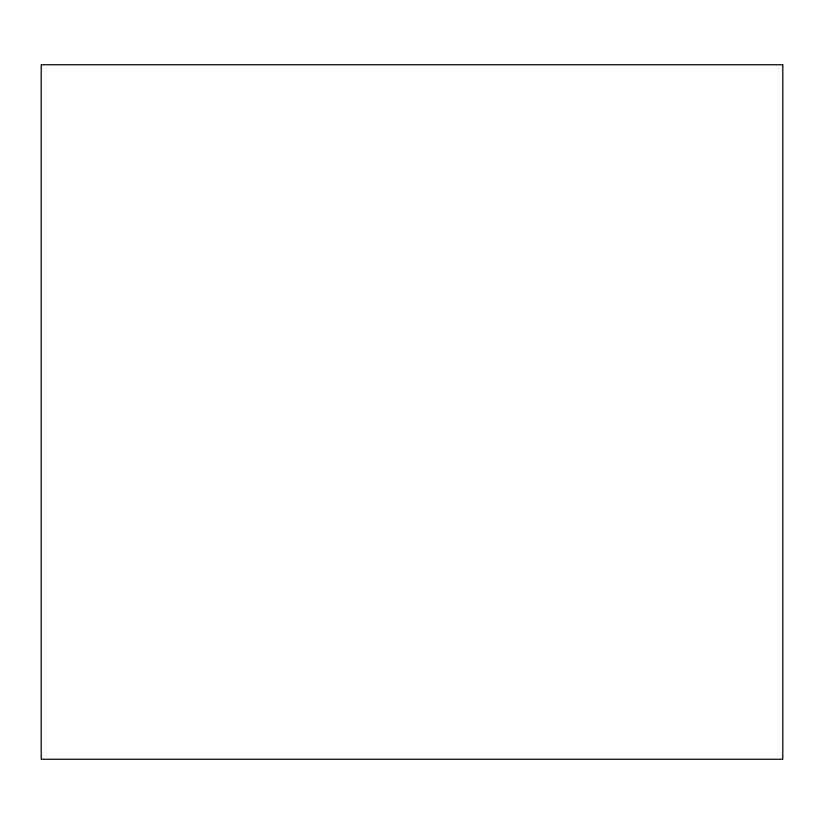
<?xml version="1.0" encoding="UTF-8"?>
<svg xmlns="http://www.w3.org/2000/svg" width="824" height="824" viewBox="0 0 824 824"><rect width="100%" height="100%" fill="white"/><g stroke="black" fill="none" stroke-linecap="round" stroke-linejoin="round"><path stroke-width="1.24" d="M782.8 64.746L41.2 64.746L41.2 759.254L782.8 759.254L782.8 64.746"/></g></svg>
